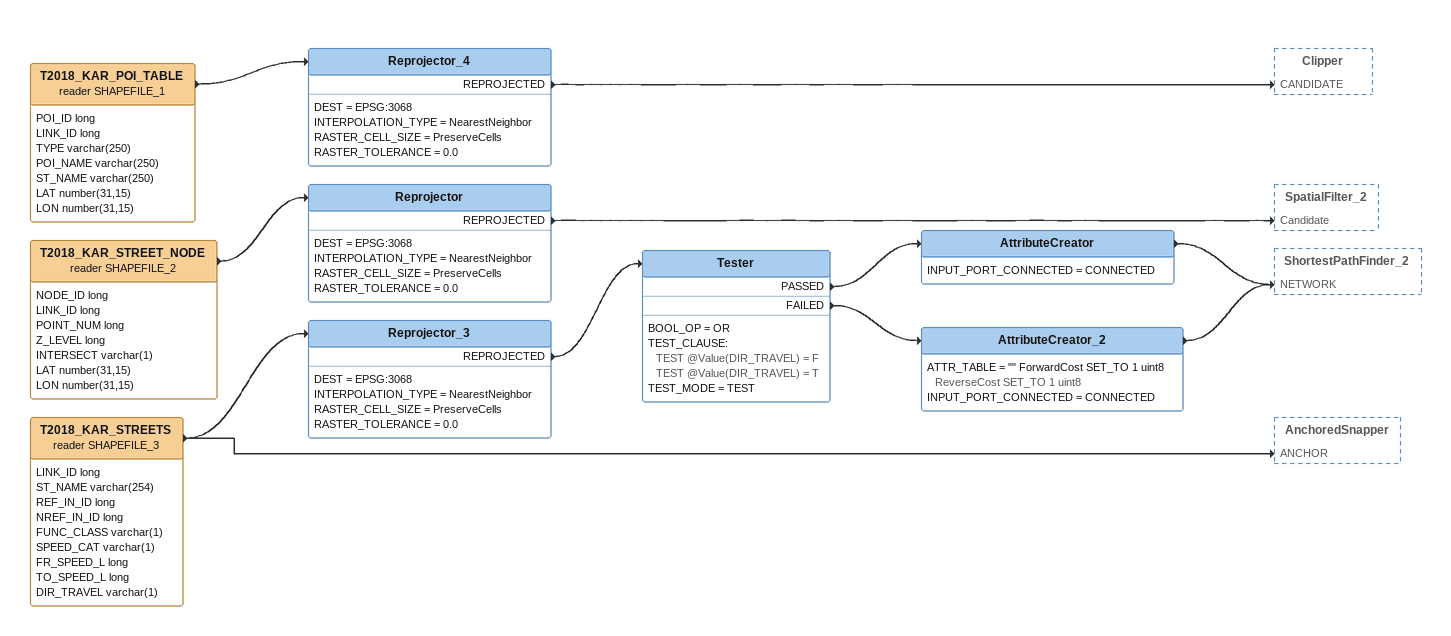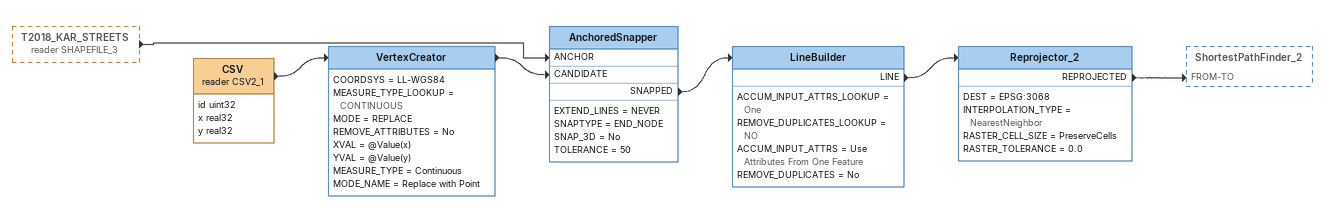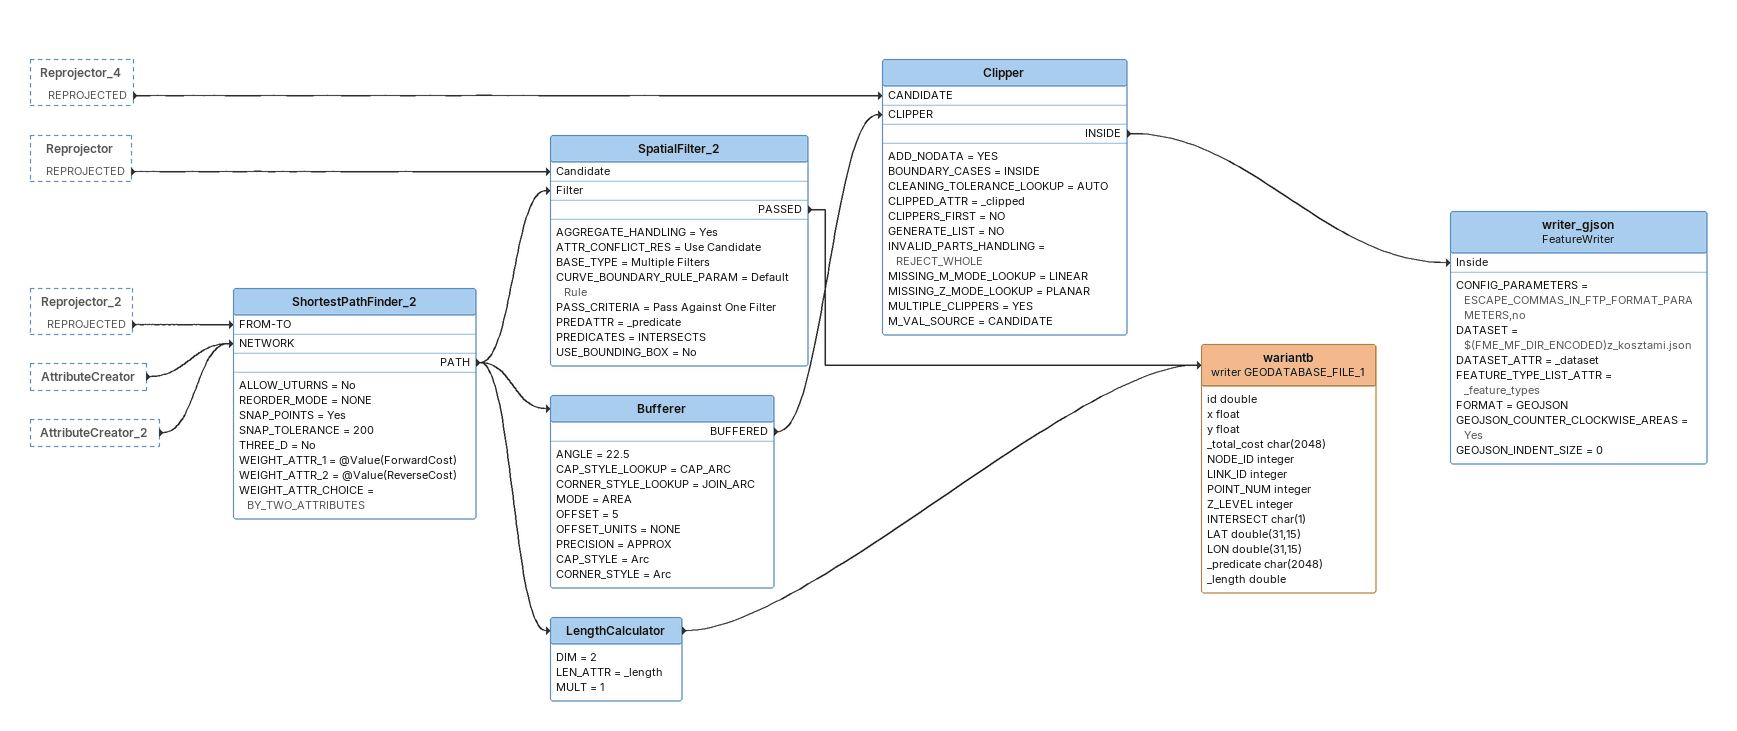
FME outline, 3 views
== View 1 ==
T2018_KAR_POI_TABLE (reader SHAPEFILE_1)
    attributes: POI_ID long, LINK_ID long, TYPE varchar(250), POI_NAME varchar(250), ST_NAME varchar(250), LAT number(31,15), LON number(31,15)
    -> Reprojector_4
Reprojector_4
    DEST = EPSG:3068
    INTERPOLATION_TYPE = NearestNeighbor
    RASTER_CELL_SIZE = PreserveCells
    RASTER_TOLERANCE = 0.0
    REPROJECTED -> Clipper [CANDIDATE]
T2018_KAR_STREET_NODE (reader SHAPEFILE_2)
    attributes: NODE_ID long, LINK_ID long, POINT_NUM long, Z_LEVEL long, INTERSECT varchar(1), LAT number(31,15), LON number(31,15)
    -> Reprojector
Reprojector
    DEST = EPSG:3068
    INTERPOLATION_TYPE = NearestNeighbor
    RASTER_CELL_SIZE = PreserveCells
    RASTER_TOLERANCE = 0.0
    REPROJECTED -> SpatialFilter_2 [Candidate]
T2018_KAR_STREETS (reader SHAPEFILE_3)
    attributes: LINK_ID long, ST_NAME varchar(254), REF_IN_ID long, NREF_IN_ID long, FUNC_CLASS varchar(1), SPEED_CAT varchar(1), FR_SPEED_L long, TO_SPEED_L long, DIR_TRAVEL varchar(1)
    -> Reprojector_3
    -> AnchoredSnapper [ANCHOR]
Reprojector_3
    DEST = EPSG:3068
    INTERPOLATION_TYPE = NearestNeighbor
    RASTER_CELL_SIZE = PreserveCells
    RASTER_TOLERANCE = 0.0
    REPROJECTED -> Tester
Tester
    BOOL_OP = OR
    TEST_CLAUSE:
      TEST @Value(DIR_TRAVEL) = F
      TEST @Value(DIR_TRAVEL) = T
    TEST_MODE = TEST
    PASSED -> AttributeCreator
    FAILED -> AttributeCreator_2
AttributeCreator
    INPUT_PORT_CONNECTED = CONNECTED
    -> ShortestPathFinder_2 [NETWORK]
AttributeCreator_2
    ATTR_TABLE = "" ForwardCost SET_TO 1 uint8  ReverseCost SET_TO 1 uint8
    INPUT_PORT_CONNECTED = CONNECTED
    -> ShortestPathFinder_2 [NETWORK]

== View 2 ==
T2018_KAR_STREETS (reader SHAPEFILE_3) [outside]
    -> AnchoredSnapper [ANCHOR]
CSV (reader CSV2_1)
    attributes: id uint32, x real32, y real32
    -> VertexCreator
VertexCreator
    COORDSYS = LL-WGS84
    MEASURE_TYPE_LOOKUP = CONTINUOUS
    MODE = REPLACE
    REMOVE_ATTRIBUTES = No
    XVAL = @Value(x)
    YVAL = @Value(y)
    MEASURE_TYPE = Continuous
    MODE_NAME = Replace with Point
    -> AnchoredSnapper [CANDIDATE]
AnchoredSnapper
    EXTEND_LINES = NEVER
    SNAPTYPE = END_NODE
    SNAP_3D = No
    TOLERANCE = 50
    SNAPPED -> LineBuilder
LineBuilder
    ACCUM_INPUT_ATTRS_LOOKUP = One
    REMOVE_DUPLICATES_LOOKUP = NO
    ACCUM_INPUT_ATTRS = Use Attributes From One Feature
    REMOVE_DUPLICATES = No
    LINE -> Reprojector_2
Reprojector_2
    DEST = EPSG:3068
    INTERPOLATION_TYPE = NearestNeighbor
    RASTER_CELL_SIZE = PreserveCells
    RASTER_TOLERANCE = 0.0
    REPROJECTED -> ShortestPathFinder_2 [FROM-TO]

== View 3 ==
Reprojector_4 [outside]
    REPROJECTED -> Clipper [CANDIDATE]
Reprojector [outside]
    REPROJECTED -> SpatialFilter_2 [Candidate]
Reprojector_2 [outside]
    REPROJECTED -> ShortestPathFinder_2 [FROM-TO]
AttributeCreator [outside]
    -> ShortestPathFinder_2 [NETWORK]
AttributeCreator_2 [outside]
    -> ShortestPathFinder_2 [NETWORK]
ShortestPathFinder_2
    ALLOW_UTURNS = No
    REORDER_MODE = NONE
    SNAP_POINTS = Yes
    SNAP_TOLERANCE = 200
    THREE_D = No
    WEIGHT_ATTR_1 = @Value(ForwardCost)
    WEIGHT_ATTR_2 = @Value(ReverseCost)
    WEIGHT_ATTR_CHOICE = BY_TWO_ATTRIBUTES
    PATH -> Bufferer
    PATH -> SpatialFilter_2 [Filter]
    PATH -> LengthCalculator
SpatialFilter_2
    AGGREGATE_HANDLING = Yes
    ATTR_CONFLICT_RES = Use Candidate
    BASE_TYPE = Multiple Filters
    CURVE_BOUNDARY_RULE_PARAM = Default Rule
    PASS_CRITERIA = Pass Against One Filter
    PREDATTR = _predicate
    PREDICATES = INTERSECTS
    USE_BOUNDING_BOX = No
    PASSED -> wariantb (writer GEODATABASE_FILE_1)
Bufferer
    ANGLE = 22.5
    CAP_STYLE_LOOKUP = CAP_ARC
    CORNER_STYLE_LOOKUP = JOIN_ARC
    MODE = AREA
    OFFSET = 5
    OFFSET_UNITS = NONE
    PRECISION = APPROX
    CAP_STYLE = Arc
    CORNER_STYLE = Arc
    BUFFERED -> Clipper [CLIPPER]
Clipper
    ADD_NODATA = YES
    BOUNDARY_CASES = INSIDE
    CLEANING_TOLERANCE_LOOKUP = AUTO
    CLIPPED_ATTR = _clipped
    CLIPPERS_FIRST = NO
    GENERATE_LIST = NO
    INVALID_PARTS_HANDLING = REJECT_WHOLE
    MISSING_M_MODE_LOOKUP = LINEAR
    MISSING_Z_MODE_LOOKUP = PLANAR
    MULTIPLE_CLIPPERS = YES
    M_VAL_SOURCE = CANDIDATE
    INSIDE -> writer_gjson [Inside]
writer_gjson: FeatureWriter
    CONFIG_PARAMETERS = ESCAPE_COMMAS_IN_FTP_FORMAT_PARAMETERS,no
    DATASET = $(FME_MF_DIR_ENCODED)z_kosztami.json
    DATASET_ATTR = _dataset
    FEATURE_TYPE_LIST_ATTR = _feature_types
    FORMAT = GEOJSON
    GEOJSON_COUNTER_CLOCKWISE_AREAS = Yes
    GEOJSON_INDENT_SIZE = 0
LengthCalculator
    DIM = 2
    LEN_ATTR = _length
    MULT = 1
    -> wariantb (writer GEODATABASE_FILE_1)
wariantb (writer GEODATABASE_FILE_1)
    attributes: id double, x float, y float, _total_cost char(2048), NODE_ID integer, LINK_ID integer, POINT_NUM integer, Z_LEVEL integer, INTERSECT char(1), LAT double(31,15), LON double(31,15), _predicate char(2048), _length double
